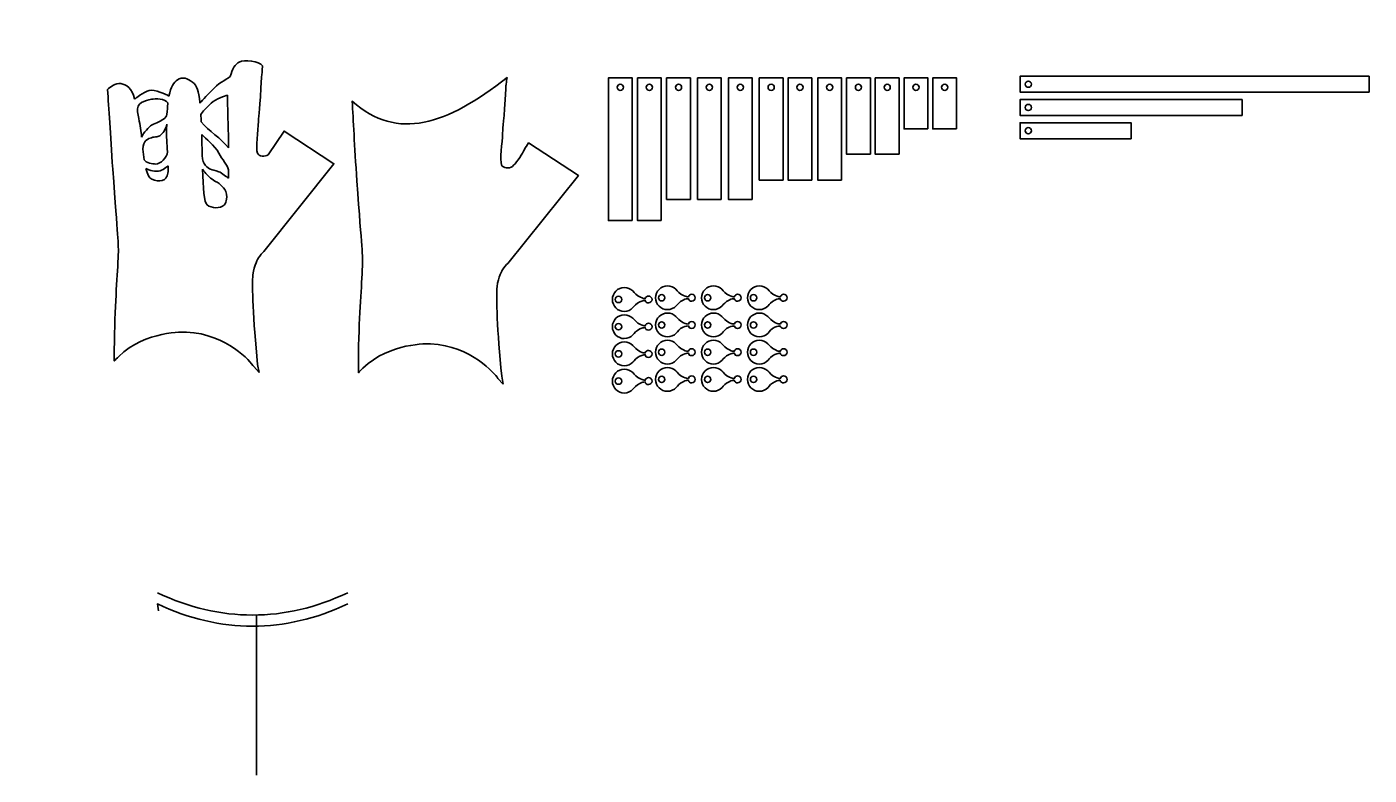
# Model space of a CAD drawing. Header units: millimetres. Extents: x -9.1 to 75.5, y -60.4 to -13.2.
import ezdxf

# ---------------------------------------------------------------- set-up
doc = ezdxf.new("R2010")
doc.units = ezdxf.units.MM
doc.header["$MEASUREMENT"] = 0
doc.layers.add('Layer 1', color=7, linetype='Continuous', lineweight=0)

# ---------------------------------------------------------------- blocks, each defined once
blk = doc.blocks.new('Block_0')
at = {"layer": 'Layer 1', "color": 240, "lineweight": 35, "true_color": 0xed1c24}
blk.add_lwpolyline([(25.438, -21.775)], dxfattribs=at)
blk.add_open_spline([(20.962, -35.764), (20.962, -35.764), (20.865, -35.254), (20.865, -35.254), (20.578, -32.37), (20.505, -30.239), (20.574, -29.6), (20.64, -28.989), (20.914, -28.556), (20.914, -28.556), (21.033, -28.368), (21.16, -28.232), (21.253, -28.144), (21.253, -28.144), (25.701, -22.608), (25.701, -22.608), (25.701, -22.608), (22.561, -20.553), (22.561, -20.553), (22.084, -21.246), (22.539, -20.553), (22.248, -21.066), (22.072, -21.378), (21.735, -21.877), (21.537, -22.036), (21.352, -22.185), (20.939, -22.151), (20.857, -21.939), (20.732, -21.616), (20.899, -20.543), (20.922, -19.933), (20.938, -19.496), (21.01, -19.21), (21.116, -17.151), (21.134, -16.791), (21.126, -17.034), (21.202, -16.436), (17.378, -19.417), (14.329, -20.462), (11.44, -17.923), (11.44, -17.923), (11.44, -17.923), (11.44, -17.923), (11.509, -19.104), (11.581, -20.667), (11.741, -22.95), (12.055, -27.45), (12.122, -27.45), (12.08, -28.532), (12.025, -29.963), (11.851, -31.453), (11.838, -34.332), (11.838, -34.332), (11.838, -35.036), (11.838, -35.036), (11.9, -34.965), (11.995, -34.862), (12.116, -34.746), (13.821, -33.115), (16.224, -33.207), (16.376, -33.215), (18.999, -33.353), (20.413, -35.103), (20.63, -35.387), (20.63, -35.387), (20.962, -35.764), (20.962, -35.764)], degree=3, knots=[0, 0, 0, 0, 1, 1, 1, 2, 2, 2, 3, 3, 3, 4, 4, 4, 5, 5, 5, 6, 6, 6, 7, 7, 7, 8, 8, 8, 9, 9, 9, 10, 10, 10, 11, 11, 11, 12, 12, 12, 13, 13, 13, 14, 14, 14, 15, 15, 15, 16, 16, 16, 17, 17, 17, 18, 18, 18, 19, 19, 19, 20, 20, 20, 21, 21, 21, 22, 22, 22, 22], dxfattribs=at)
blk = doc.blocks.new('Block_1')
at = {"layer": 'Layer 1', "color": 240, "lineweight": 35, "true_color": 0xed1c24}
for points in [[(5.821, -14.805)], [(5.826, -14.919)], [(-2.246, -17.87)], [(1.848, -18.048)], [(1.929, -19.221)], [(2.229, -19.561)], [(-1.799, -20.466)], [(3.378, -20.71)], [(3.659, -20.95)], [(3.66, -21.074)], [(-1.669, -21.609)], [(-0.157, -21.907)], [(1.988, -21.351)], [(3.642, -22.78)], [(3.577, -23.742)]]:
    blk.add_lwpolyline(points, dxfattribs=at)
for points, knots in [([(5.792, -15.692), (5.594, -15.36), (4.638, -15.31), (4.322, -15.452), (4.068, -15.565), (3.88, -15.902), (3.758, -16.358)], [0, 0, 0, 0, 1, 1, 1, 2, 2, 2, 2]), ([(5.792, -15.692), (5.775, -16.166), (5.744, -16.112), (5.729, -16.407), (5.623, -18.466), (5.551, -18.753), (5.535, -19.19), (5.512, -19.8), (5.345, -20.872), (5.47, -21.196), (5.552, -21.408), (5.965, -21.441), (6.149, -21.293), (6.149, -21.293), (7.151, -19.809), (7.151, -19.809), (7.151, -19.809), (10.291, -21.864), (10.291, -21.864), (10.291, -21.864), (5.866, -27.4), (5.866, -27.4), (5.773, -27.488), (5.645, -27.625), (5.526, -27.813), (5.526, -27.813), (5.253, -28.246), (5.187, -28.856), (5.118, -29.495), (5.19, -31.627), (5.478, -34.511), (5.478, -34.511), (5.575, -35.02), (5.575, -35.02)], [0, 0, 0, 0, 1, 1, 1, 2, 2, 2, 3, 3, 3, 4, 4, 4, 5, 5, 5, 6, 6, 6, 7, 7, 7, 8, 8, 8, 9, 9, 9, 10, 10, 10, 11, 11, 11, 11]), ([(-2.268, -17.781), (-2.438, -17.112), (-2.813, -16.857), (-3.131, -16.811), (-3.498, -16.757), (-3.826, -17.039), (-3.97, -17.179)], [0, 0, 0, 0, 1, 1, 1, 2, 2, 2, 2]), ([(1.848, -18.048), (1.846, -18.029), (1.843, -18.01), (1.841, -17.992), (1.757, -17.292), (1.671, -16.942), (1.372, -16.714), (1.082, -16.492), (0.736, -16.35), (0.428, -16.573), (0.192, -16.745), (0.014, -17.003), (-0.104, -17.601)], [0, 0, 0, 0, 1, 1, 1, 2, 2, 2, 3, 3, 3, 4, 4, 4, 4]), ([(1.848, -18.048), (2.006, -17.806), (2.396, -17.47), (2.629, -17.199), (2.933, -16.843), (3.483, -16.587), (3.758, -16.358)], [0, 0, 0, 0, 1, 1, 1, 2, 2, 2, 2]), ([(5.575, -35.02), (5.575, -35.02), (5.243, -34.643), (5.243, -34.643), (5.026, -34.36), (3.611, -32.61), (0.989, -32.471), (0.837, -32.463), (-1.566, -32.372), (-3.271, -34.003), (-3.392, -34.119), (-3.487, -34.221), (-3.55, -34.292), (-3.55, -34.292), (-3.55, -33.588), (-3.55, -33.588), (-3.536, -30.71), (-3.362, -29.219), (-3.307, -27.788), (-3.266, -26.707), (-3.333, -26.707), (-3.647, -22.207), (-3.806, -19.924), (-3.901, -18.36), (-3.97, -17.179)], [0, 0, 0, 0, 1, 1, 1, 2, 2, 2, 3, 3, 3, 4, 4, 4, 5, 5, 5, 6, 6, 6, 7, 7, 7, 8, 8, 8, 8]), ([(-2.268, -17.781), (-2.268, -17.781), (-1.709, -17.337), (-1.346, -17.247), (-0.984, -17.158), (-0.327, -17.484), (-0.104, -17.601)], [0, 0, 0, 0, 1, 1, 1, 2, 2, 2, 2]), ([(-2.085, -18.581), (-2.195, -18.047), (-1.599, -17.855), (-1.217, -17.798), (-0.953, -17.758), (-0.348, -17.757), (-0.169, -18.016)], [0, 0, 0, 0, 1, 1, 1, 2, 2, 2, 2]), ([(1.906, -18.762), (1.972, -18.593), (2.29, -18.316), (2.553, -18.051), (2.857, -17.745), (3.412, -17.606), (3.591, -17.544)], [0, 0, 0, 0, 1, 1, 1, 2, 2, 2, 2]), ([(3.591, -17.544), (3.574, -17.804), (3.579, -17.897), (3.588, -18.168), (3.609, -18.781), (3.639, -19.763), (3.65, -20.855)], [0, 0, 0, 0, 1, 1, 1, 2, 2, 2, 2]), ([(-1.831, -20.185), (-1.716, -19.902), (-1.351, -19.524), (-1.2, -19.432), (-1.035, -19.33), (-0.904, -19.302), (-0.78, -19.237), (-0.57, -19.128), (-0.283, -18.987), (-0.234, -18.762)], [0, 0, 0, 0, 1, 1, 1, 2, 2, 2, 3, 3, 3, 3]), ([(-1.75, -20.95), (-1.763, -20.385), (-1.392, -20.279), (-1.217, -20.224), (-0.933, -20.135), (-0.796, -20.219), (-0.618, -20.046), (-0.426, -19.861), (-0.248, -19.559), (-0.247, -19.371)], [0, 0, 0, 0, 1, 1, 1, 2, 2, 2, 3, 3, 3, 3]), ([(1.956, -20.019), (2.205, -20.29), (2.776, -20.697), (3.038, -21.195), (3.243, -21.584), (3.571, -21.946), (3.656, -22.246)], [0, 0, 0, 0, 1, 1, 1, 2, 2, 2, 2]), ([(-1.669, -21.609), (-1.557, -21.804), (-1.143, -21.882), (-0.941, -21.88), (-0.652, -21.877), (-0.212, -21.486), (-0.198, -21.114)], [0, 0, 0, 0, 1, 1, 1, 2, 2, 2, 2]), ([(-0.155, -21.988), (-0.139, -22.379), (-0.167, -22.574), (-0.302, -22.772), (-0.492, -23.048), (-1.226, -22.989), (-1.394, -22.627), (-1.473, -22.458), (-1.512, -22.358), (-1.559, -22.165)], [0, 0, 0, 0, 1, 1, 1, 2, 2, 2, 3, 3, 3, 3]), ([(-1.559, -22.165), (-1.508, -22.199), (-1.068, -22.379), (-0.769, -22.333), (-0.509, -22.292), (-0.201, -22.038), (-0.155, -21.988)], [0, 0, 0, 0, 1, 1, 1, 2, 2, 2, 2]), ([(3.642, -22.78), (3.561, -22.704), (3.216, -22.444), (3.038, -22.365), (2.785, -22.254), (2.649, -22.29), (2.51, -22.214), (2.361, -22.134), (2.006, -21.924), (1.988, -21.351)], [0, 0, 0, 0, 1, 1, 1, 2, 2, 2, 3, 3, 3, 3]), ([(3.502, -24.191), (3.469, -24.318), (3.431, -24.406), (3.386, -24.447), (3.099, -24.708), (2.586, -24.678), (2.294, -24.46), (2.113, -24.324), (2.047, -23.376), (2.01, -22.206)], [0, 0, 0, 0, 1, 1, 1, 2, 2, 2, 3, 3, 3, 3]), ([(3.502, -24.191), (3.639, -23.537), (3.264, -23.318), (3.114, -23.163), (2.965, -23.01), (2.79, -22.999), (2.51, -22.764), (2.309, -22.595), (2.089, -22.332), (2.01, -22.206)], [0, 0, 0, 0, 1, 1, 1, 2, 2, 2, 3, 3, 3, 3])]:
    blk.add_open_spline(points, degree=3, knots=knots, dxfattribs=at)
for points in [[(-2.003, -19.01), (-2.027, -18.871), (-2.055, -18.728), (-2.085, -18.581)], [(-0.176, -18.08), (-0.199, -18.279), (-0.219, -18.505), (-0.234, -18.762)], [(-0.169, -18.016), (-0.171, -18.037), (-0.174, -18.058), (-0.176, -18.08)], [(-1.831, -20.185), (-1.873, -19.831), (-1.926, -19.442), (-2.003, -19.01)], [(-0.247, -19.371), (-0.281, -20.307), (-0.239, -20.56), (-0.198, -21.114)], [(1.929, -19.221), (1.922, -19.062), (1.915, -18.909), (1.906, -18.762)], [(1.929, -19.221), (2.375, -19.793), (3.204, -20.284), (3.65, -20.855)], [(1.988, -21.351), (1.977, -20.909), (1.968, -20.456), (1.956, -20.019)], [(-1.669, -21.609), (-1.699, -21.402), (-1.724, -21.179), (-1.749, -20.938)], [(3.644, -22.732), (3.643, -22.748), (3.643, -22.764), (3.642, -22.78)], [(3.656, -22.246), (3.653, -22.413), (3.649, -22.576), (3.644, -22.732)], [(3.657, -22.206), (3.657, -22.22), (3.656, -22.233), (3.656, -22.246)]]:
    blk.add_open_spline(points, degree=3, dxfattribs=at)
blk = doc.blocks.new('Block_2')
at = {"layer": 'Layer 1', "color": 240, "lineweight": 35, "true_color": 0xed1c24}
blk.add_circle((28.226, -30.417), 0.2, dxfattribs=at)
blk.add_open_spline([(29.139, -30.93), (29.002, -31.076), (28.808, -31.167), (28.592, -31.167), (28.178, -31.167), (27.842, -30.831), (27.842, -30.417), (27.842, -30.002), (28.178, -29.667), (28.592, -29.667), (28.797, -29.667), (28.983, -29.749), (29.119, -29.882), (29.221, -29.982), (29.359, -30.172), (29.603, -30.277), (29.797, -30.361), (29.781, -30.347), (29.908, -30.36), (29.931, -30.263), (30.015, -30.198), (30.119, -30.198), (30.24, -30.198), (30.338, -30.296), (30.338, -30.417), (30.338, -30.537), (30.24, -30.635), (30.119, -30.635), (30.008, -30.635), (29.923, -30.58), (29.908, -30.473), (29.785, -30.495), (29.771, -30.477), (29.577, -30.56), (29.332, -30.665), (29.242, -30.831), (29.139, -30.93)], degree=3, knots=[0, 0, 0, 0, 1, 1, 1, 2, 2, 2, 3, 3, 3, 4, 4, 4, 5, 5, 5, 6, 6, 6, 7, 7, 7, 8, 8, 8, 9, 9, 9, 10, 10, 10, 11, 11, 11, 12, 12, 12, 12], dxfattribs=at)
blk = doc.blocks.new('Block_3')
at = {"layer": 'Layer 1', "color": 240, "lineweight": 35, "true_color": 0xed1c24}
blk.add_circle((28.226, -32.131), 0.2, dxfattribs=at)
blk.add_open_spline([(29.139, -32.645), (29.002, -32.791), (28.808, -32.881), (28.592, -32.881), (28.178, -32.881), (27.842, -32.546), (27.842, -32.131), (27.842, -31.717), (28.178, -31.381), (28.592, -31.381), (28.797, -31.381), (28.983, -31.464), (29.119, -31.597), (29.221, -31.696), (29.359, -31.887), (29.603, -31.992), (29.797, -32.075), (29.781, -32.062), (29.908, -32.075), (29.931, -31.978), (30.015, -31.913), (30.119, -31.913), (30.24, -31.913), (30.338, -32.011), (30.338, -32.131), (30.338, -32.252), (30.24, -32.35), (30.119, -32.35), (30.008, -32.35), (29.923, -32.295), (29.908, -32.188), (29.785, -32.209), (29.771, -32.192), (29.577, -32.275), (29.332, -32.38), (29.242, -32.546), (29.139, -32.645)], degree=3, knots=[0, 0, 0, 0, 1, 1, 1, 2, 2, 2, 3, 3, 3, 4, 4, 4, 5, 5, 5, 6, 6, 6, 7, 7, 7, 8, 8, 8, 9, 9, 9, 10, 10, 10, 11, 11, 11, 12, 12, 12, 12], dxfattribs=at)
blk = doc.blocks.new('Block_4')
at = {"layer": 'Layer 1', "color": 240, "lineweight": 35, "true_color": 0xed1c24}
blk.add_circle((28.226, -33.846), 0.2, dxfattribs=at)
blk.add_open_spline([(29.139, -34.36), (29.002, -34.505), (28.808, -34.596), (28.592, -34.596), (28.178, -34.596), (27.842, -34.26), (27.842, -33.846), (27.842, -33.432), (28.178, -33.096), (28.592, -33.096), (28.797, -33.096), (28.983, -33.178), (29.119, -33.312), (29.221, -33.411), (29.359, -33.602), (29.603, -33.707), (29.797, -33.79), (29.781, -33.776), (29.908, -33.79), (29.931, -33.693), (30.015, -33.627), (30.119, -33.627), (30.24, -33.627), (30.338, -33.725), (30.338, -33.846), (30.338, -33.967), (30.24, -34.065), (30.119, -34.065), (30.008, -34.065), (29.923, -34.01), (29.908, -33.903), (29.785, -33.924), (29.771, -33.907), (29.577, -33.99), (29.332, -34.095), (29.242, -34.26), (29.139, -34.36)], degree=3, knots=[0, 0, 0, 0, 1, 1, 1, 2, 2, 2, 3, 3, 3, 4, 4, 4, 5, 5, 5, 6, 6, 6, 7, 7, 7, 8, 8, 8, 9, 9, 9, 10, 10, 10, 11, 11, 11, 12, 12, 12, 12], dxfattribs=at)
blk = doc.blocks.new('Block_5')
at = {"layer": 'Layer 1', "color": 240, "lineweight": 35, "true_color": 0xed1c24}
blk.add_circle((28.226, -35.561), 0.2, dxfattribs=at)
blk.add_open_spline([(29.139, -36.074), (29.002, -36.22), (28.808, -36.311), (28.592, -36.311), (28.178, -36.311), (27.842, -35.975), (27.842, -35.561), (27.842, -35.147), (28.178, -34.811), (28.592, -34.811), (28.797, -34.811), (28.983, -34.893), (29.119, -35.027), (29.221, -35.126), (29.359, -35.317), (29.603, -35.422), (29.797, -35.505), (29.781, -35.491), (29.908, -35.505), (29.931, -35.408), (30.015, -35.342), (30.119, -35.342), (30.24, -35.342), (30.338, -35.44), (30.338, -35.561), (30.338, -35.682), (30.24, -35.78), (30.119, -35.78), (30.008, -35.78), (29.923, -35.724), (29.908, -35.617), (29.785, -35.639), (29.771, -35.622), (29.577, -35.705), (29.332, -35.81), (29.242, -35.975), (29.139, -36.074)], degree=3, knots=[0, 0, 0, 0, 1, 1, 1, 2, 2, 2, 3, 3, 3, 4, 4, 4, 5, 5, 5, 6, 6, 6, 7, 7, 7, 8, 8, 8, 9, 9, 9, 10, 10, 10, 11, 11, 11, 12, 12, 12, 12], dxfattribs=at)
blk = doc.blocks.new('Block_6')
at = {"layer": 'Layer 1', "color": 240, "lineweight": 35, "true_color": 0xed1c24}
blk.add_circle((30.947, -30.309), 0.2, dxfattribs=at)
blk.add_open_spline([(31.861, -30.823), (31.724, -30.968), (31.53, -31.059), (31.314, -31.059), (30.9, -31.059), (30.564, -30.723), (30.564, -30.309), (30.564, -29.895), (30.9, -29.559), (31.314, -29.559), (31.519, -29.559), (31.705, -29.642), (31.84, -29.775), (31.943, -29.874), (32.08, -30.065), (32.325, -30.17), (32.519, -30.253), (32.503, -30.239), (32.63, -30.253), (32.652, -30.156), (32.737, -30.09), (32.841, -30.09), (32.962, -30.09), (33.06, -30.188), (33.06, -30.309), (33.06, -30.43), (32.962, -30.528), (32.841, -30.528), (32.73, -30.528), (32.644, -30.473), (32.63, -30.366), (32.507, -30.387), (32.492, -30.37), (32.299, -30.453), (32.054, -30.558), (31.963, -30.723), (31.861, -30.823)], degree=3, knots=[0, 0, 0, 0, 1, 1, 1, 2, 2, 2, 3, 3, 3, 4, 4, 4, 5, 5, 5, 6, 6, 6, 7, 7, 7, 8, 8, 8, 9, 9, 9, 10, 10, 10, 11, 11, 11, 12, 12, 12, 12], dxfattribs=at)
blk = doc.blocks.new('Block_7')
at = {"layer": 'Layer 1', "color": 240, "lineweight": 35, "true_color": 0xed1c24}
blk.add_circle((30.947, -32.024), 0.2, dxfattribs=at)
blk.add_open_spline([(31.861, -32.538), (31.724, -32.683), (31.53, -32.774), (31.314, -32.774), (30.9, -32.774), (30.564, -32.438), (30.564, -32.024), (30.564, -31.61), (30.9, -31.274), (31.314, -31.274), (31.519, -31.274), (31.705, -31.356), (31.84, -31.49), (31.943, -31.589), (32.08, -31.78), (32.325, -31.885), (32.519, -31.968), (32.503, -31.954), (32.63, -31.968), (32.652, -31.871), (32.737, -31.805), (32.841, -31.805), (32.962, -31.805), (33.06, -31.903), (33.06, -32.024), (33.06, -32.145), (32.962, -32.243), (32.841, -32.243), (32.73, -32.243), (32.644, -32.187), (32.63, -32.08), (32.507, -32.102), (32.492, -32.085), (32.299, -32.168), (32.054, -32.273), (31.963, -32.438), (31.861, -32.538)], degree=3, knots=[0, 0, 0, 0, 1, 1, 1, 2, 2, 2, 3, 3, 3, 4, 4, 4, 5, 5, 5, 6, 6, 6, 7, 7, 7, 8, 8, 8, 9, 9, 9, 10, 10, 10, 11, 11, 11, 12, 12, 12, 12], dxfattribs=at)
blk = doc.blocks.new('Block_8')
at = {"layer": 'Layer 1', "color": 240, "lineweight": 35, "true_color": 0xed1c24}
blk.add_circle((30.947, -33.739), 0.2, dxfattribs=at)
blk.add_open_spline([(31.861, -34.252), (31.724, -34.398), (31.53, -34.489), (31.314, -34.489), (30.9, -34.489), (30.564, -34.153), (30.564, -33.739), (30.564, -33.325), (30.9, -32.989), (31.314, -32.989), (31.519, -32.989), (31.705, -33.071), (31.84, -33.204), (31.943, -33.304), (32.08, -33.495), (32.325, -33.6), (32.519, -33.683), (32.503, -33.669), (32.63, -33.682), (32.652, -33.585), (32.737, -33.52), (32.841, -33.52), (32.962, -33.52), (33.06, -33.618), (33.06, -33.739), (33.06, -33.86), (32.962, -33.958), (32.841, -33.958), (32.73, -33.958), (32.644, -33.902), (32.63, -33.795), (32.507, -33.817), (32.492, -33.799), (32.299, -33.883), (32.054, -33.988), (31.963, -34.153), (31.861, -34.252)], degree=3, knots=[0, 0, 0, 0, 1, 1, 1, 2, 2, 2, 3, 3, 3, 4, 4, 4, 5, 5, 5, 6, 6, 6, 7, 7, 7, 8, 8, 8, 9, 9, 9, 10, 10, 10, 11, 11, 11, 12, 12, 12, 12], dxfattribs=at)
blk = doc.blocks.new('Block_9')
at = {"layer": 'Layer 1', "color": 240, "lineweight": 35, "true_color": 0xed1c24}
blk.add_circle((30.947, -35.454), 0.2, dxfattribs=at)
blk.add_open_spline([(31.861, -35.967), (31.724, -36.113), (31.53, -36.204), (31.314, -36.204), (30.9, -36.204), (30.564, -35.868), (30.564, -35.454), (30.564, -35.039), (30.9, -34.704), (31.314, -34.704), (31.519, -34.704), (31.705, -34.786), (31.84, -34.919), (31.943, -35.019), (32.08, -35.209), (32.325, -35.314), (32.519, -35.398), (32.503, -35.384), (32.63, -35.397), (32.652, -35.3), (32.737, -35.235), (32.841, -35.235), (32.962, -35.235), (33.06, -35.333), (33.06, -35.454), (33.06, -35.574), (32.962, -35.672), (32.841, -35.672), (32.73, -35.672), (32.644, -35.617), (32.63, -35.51), (32.507, -35.531), (32.492, -35.514), (32.299, -35.597), (32.054, -35.702), (31.963, -35.868), (31.861, -35.967)], degree=3, knots=[0, 0, 0, 0, 1, 1, 1, 2, 2, 2, 3, 3, 3, 4, 4, 4, 5, 5, 5, 6, 6, 6, 7, 7, 7, 8, 8, 8, 9, 9, 9, 10, 10, 10, 11, 11, 11, 12, 12, 12, 12], dxfattribs=at)
blk = doc.blocks.new('Block_10')
at = {"layer": 'Layer 1', "color": 240, "lineweight": 35, "true_color": 0xed1c24}
blk.add_circle((33.842, -30.309), 0.2, dxfattribs=at)
blk.add_open_spline([(34.755, -30.823), (34.618, -30.968), (34.424, -31.059), (34.209, -31.059), (33.794, -31.059), (33.459, -30.723), (33.459, -30.309), (33.459, -29.895), (33.794, -29.559), (34.209, -29.559), (34.414, -29.559), (34.599, -29.642), (34.735, -29.775), (34.837, -29.874), (34.975, -30.065), (35.219, -30.17), (35.413, -30.253), (35.398, -30.239), (35.525, -30.253), (35.547, -30.156), (35.632, -30.09), (35.735, -30.09), (35.856, -30.09), (35.954, -30.188), (35.954, -30.309), (35.954, -30.43), (35.856, -30.528), (35.735, -30.528), (35.624, -30.528), (35.539, -30.473), (35.525, -30.366), (35.401, -30.387), (35.387, -30.37), (35.193, -30.453), (34.949, -30.558), (34.858, -30.723), (34.755, -30.823)], degree=3, knots=[0, 0, 0, 0, 1, 1, 1, 2, 2, 2, 3, 3, 3, 4, 4, 4, 5, 5, 5, 6, 6, 6, 7, 7, 7, 8, 8, 8, 9, 9, 9, 10, 10, 10, 11, 11, 11, 12, 12, 12, 12], dxfattribs=at)
blk = doc.blocks.new('Block_11')
at = {"layer": 'Layer 1', "color": 240, "lineweight": 35, "true_color": 0xed1c24}
blk.add_circle((33.842, -32.024), 0.2, dxfattribs=at)
blk.add_open_spline([(34.755, -32.538), (34.618, -32.683), (34.424, -32.774), (34.209, -32.774), (33.794, -32.774), (33.459, -32.438), (33.459, -32.024), (33.459, -31.61), (33.794, -31.274), (34.209, -31.274), (34.414, -31.274), (34.599, -31.356), (34.735, -31.49), (34.837, -31.589), (34.975, -31.78), (35.219, -31.885), (35.413, -31.968), (35.398, -31.954), (35.525, -31.968), (35.547, -31.871), (35.632, -31.805), (35.735, -31.805), (35.856, -31.805), (35.954, -31.903), (35.954, -32.024), (35.954, -32.145), (35.856, -32.243), (35.735, -32.243), (35.624, -32.243), (35.539, -32.187), (35.525, -32.08), (35.401, -32.102), (35.387, -32.085), (35.193, -32.168), (34.949, -32.273), (34.858, -32.438), (34.755, -32.538)], degree=3, knots=[0, 0, 0, 0, 1, 1, 1, 2, 2, 2, 3, 3, 3, 4, 4, 4, 5, 5, 5, 6, 6, 6, 7, 7, 7, 8, 8, 8, 9, 9, 9, 10, 10, 10, 11, 11, 11, 12, 12, 12, 12], dxfattribs=at)
blk = doc.blocks.new('Block_12')
at = {"layer": 'Layer 1', "color": 240, "lineweight": 35, "true_color": 0xed1c24}
blk.add_circle((33.842, -33.739), 0.2, dxfattribs=at)
blk.add_open_spline([(34.755, -34.252), (34.618, -34.398), (34.424, -34.489), (34.209, -34.489), (33.794, -34.489), (33.459, -34.153), (33.459, -33.739), (33.459, -33.325), (33.794, -32.989), (34.209, -32.989), (34.414, -32.989), (34.599, -33.071), (34.735, -33.204), (34.837, -33.304), (34.975, -33.495), (35.219, -33.6), (35.413, -33.683), (35.398, -33.669), (35.525, -33.682), (35.547, -33.585), (35.632, -33.52), (35.735, -33.52), (35.856, -33.52), (35.954, -33.618), (35.954, -33.739), (35.954, -33.86), (35.856, -33.958), (35.735, -33.958), (35.624, -33.958), (35.539, -33.902), (35.525, -33.795), (35.401, -33.817), (35.387, -33.799), (35.193, -33.883), (34.949, -33.988), (34.858, -34.153), (34.755, -34.252)], degree=3, knots=[0, 0, 0, 0, 1, 1, 1, 2, 2, 2, 3, 3, 3, 4, 4, 4, 5, 5, 5, 6, 6, 6, 7, 7, 7, 8, 8, 8, 9, 9, 9, 10, 10, 10, 11, 11, 11, 12, 12, 12, 12], dxfattribs=at)
blk = doc.blocks.new('Block_13')
at = {"layer": 'Layer 1', "color": 240, "lineweight": 35, "true_color": 0xed1c24}
blk.add_circle((33.842, -35.454), 0.2, dxfattribs=at)
blk.add_open_spline([(34.755, -35.967), (34.618, -36.113), (34.424, -36.204), (34.209, -36.204), (33.794, -36.204), (33.459, -35.868), (33.459, -35.454), (33.459, -35.039), (33.794, -34.704), (34.209, -34.704), (34.414, -34.704), (34.599, -34.786), (34.735, -34.919), (34.837, -35.019), (34.975, -35.209), (35.219, -35.314), (35.413, -35.398), (35.398, -35.384), (35.525, -35.397), (35.547, -35.3), (35.632, -35.235), (35.735, -35.235), (35.856, -35.235), (35.954, -35.333), (35.954, -35.454), (35.954, -35.574), (35.856, -35.672), (35.735, -35.672), (35.624, -35.672), (35.539, -35.617), (35.525, -35.51), (35.401, -35.531), (35.387, -35.514), (35.193, -35.597), (34.949, -35.702), (34.858, -35.868), (34.755, -35.967)], degree=3, knots=[0, 0, 0, 0, 1, 1, 1, 2, 2, 2, 3, 3, 3, 4, 4, 4, 5, 5, 5, 6, 6, 6, 7, 7, 7, 8, 8, 8, 9, 9, 9, 10, 10, 10, 11, 11, 11, 12, 12, 12, 12], dxfattribs=at)
blk = doc.blocks.new('Block_14')
at = {"layer": 'Layer 1', "color": 240, "lineweight": 35, "true_color": 0xed1c24}
blk.add_circle((36.737, -30.309), 0.2, dxfattribs=at)
blk.add_open_spline([(37.65, -30.823), (37.513, -30.968), (37.319, -31.059), (37.103, -31.059), (36.689, -31.059), (36.353, -30.723), (36.353, -30.309), (36.353, -29.895), (36.689, -29.559), (37.103, -29.559), (37.308, -29.559), (37.494, -29.642), (37.629, -29.775), (37.732, -29.874), (37.87, -30.065), (38.114, -30.17), (38.308, -30.253), (38.292, -30.239), (38.419, -30.253), (38.442, -30.156), (38.526, -30.09), (38.63, -30.09), (38.751, -30.09), (38.849, -30.188), (38.849, -30.309), (38.849, -30.43), (38.751, -30.528), (38.63, -30.528), (38.519, -30.528), (38.434, -30.473), (38.419, -30.366), (38.296, -30.387), (38.282, -30.37), (38.088, -30.453), (37.843, -30.558), (37.753, -30.723), (37.65, -30.823)], degree=3, knots=[0, 0, 0, 0, 1, 1, 1, 2, 2, 2, 3, 3, 3, 4, 4, 4, 5, 5, 5, 6, 6, 6, 7, 7, 7, 8, 8, 8, 9, 9, 9, 10, 10, 10, 11, 11, 11, 12, 12, 12, 12], dxfattribs=at)
blk = doc.blocks.new('Block_15')
at = {"layer": 'Layer 1', "color": 240, "lineweight": 35, "true_color": 0xed1c24}
blk.add_circle((36.737, -32.024), 0.2, dxfattribs=at)
blk.add_open_spline([(37.65, -32.538), (37.513, -32.683), (37.319, -32.774), (37.103, -32.774), (36.689, -32.774), (36.353, -32.438), (36.353, -32.024), (36.353, -31.61), (36.689, -31.274), (37.103, -31.274), (37.308, -31.274), (37.494, -31.356), (37.629, -31.49), (37.732, -31.589), (37.87, -31.78), (38.114, -31.885), (38.308, -31.968), (38.292, -31.954), (38.419, -31.968), (38.442, -31.871), (38.526, -31.805), (38.63, -31.805), (38.751, -31.805), (38.849, -31.903), (38.849, -32.024), (38.849, -32.145), (38.751, -32.243), (38.63, -32.243), (38.519, -32.243), (38.434, -32.187), (38.419, -32.08), (38.296, -32.102), (38.282, -32.085), (38.088, -32.168), (37.843, -32.273), (37.753, -32.438), (37.65, -32.538)], degree=3, knots=[0, 0, 0, 0, 1, 1, 1, 2, 2, 2, 3, 3, 3, 4, 4, 4, 5, 5, 5, 6, 6, 6, 7, 7, 7, 8, 8, 8, 9, 9, 9, 10, 10, 10, 11, 11, 11, 12, 12, 12, 12], dxfattribs=at)
blk = doc.blocks.new('Block_16')
at = {"layer": 'Layer 1', "color": 240, "lineweight": 35, "true_color": 0xed1c24}
blk.add_circle((36.737, -33.739), 0.2, dxfattribs=at)
blk.add_open_spline([(37.65, -34.252), (37.513, -34.398), (37.319, -34.489), (37.103, -34.489), (36.689, -34.489), (36.353, -34.153), (36.353, -33.739), (36.353, -33.325), (36.689, -32.989), (37.103, -32.989), (37.308, -32.989), (37.494, -33.071), (37.629, -33.204), (37.732, -33.304), (37.87, -33.495), (38.114, -33.6), (38.308, -33.683), (38.292, -33.669), (38.419, -33.682), (38.442, -33.585), (38.526, -33.52), (38.63, -33.52), (38.751, -33.52), (38.849, -33.618), (38.849, -33.739), (38.849, -33.86), (38.751, -33.958), (38.63, -33.958), (38.519, -33.958), (38.434, -33.902), (38.419, -33.795), (38.296, -33.817), (38.282, -33.799), (38.088, -33.883), (37.843, -33.988), (37.753, -34.153), (37.65, -34.252)], degree=3, knots=[0, 0, 0, 0, 1, 1, 1, 2, 2, 2, 3, 3, 3, 4, 4, 4, 5, 5, 5, 6, 6, 6, 7, 7, 7, 8, 8, 8, 9, 9, 9, 10, 10, 10, 11, 11, 11, 12, 12, 12, 12], dxfattribs=at)
blk = doc.blocks.new('Block_17')
at = {"layer": 'Layer 1', "color": 240, "lineweight": 35, "true_color": 0xed1c24}
blk.add_circle((36.737, -35.454), 0.2, dxfattribs=at)
blk.add_open_spline([(37.65, -35.967), (37.513, -36.113), (37.319, -36.204), (37.103, -36.204), (36.689, -36.204), (36.353, -35.868), (36.353, -35.454), (36.353, -35.039), (36.689, -34.704), (37.103, -34.704), (37.308, -34.704), (37.494, -34.786), (37.629, -34.919), (37.732, -35.019), (37.87, -35.209), (38.114, -35.314), (38.308, -35.398), (38.292, -35.384), (38.419, -35.397), (38.442, -35.3), (38.526, -35.235), (38.63, -35.235), (38.751, -35.235), (38.849, -35.333), (38.849, -35.454), (38.849, -35.574), (38.751, -35.672), (38.63, -35.672), (38.519, -35.672), (38.434, -35.617), (38.419, -35.51), (38.296, -35.531), (38.282, -35.514), (38.088, -35.597), (37.843, -35.702), (37.753, -35.868), (37.65, -35.967)], degree=3, knots=[0, 0, 0, 0, 1, 1, 1, 2, 2, 2, 3, 3, 3, 4, 4, 4, 5, 5, 5, 6, 6, 6, 7, 7, 7, 8, 8, 8, 9, 9, 9, 10, 10, 10, 11, 11, 11, 12, 12, 12, 12], dxfattribs=at)

msp = doc.modelspace()

# ---------------------------------------------------------------- linework, layer by layer
at = {"layer": 'Layer 1', "color": 240, "lineweight": 35, "true_color": 0xed1c24}
msp.add_line((5.417, -50.304), (5.417, -60.395), dxfattribs=at)
at = {"layer": 'Layer 1', "color": 240, "lineweight": 70, "true_color": 0xed1c24}
for points in [[(-9.063, -13.235)], [(-9.063, -13.607)], [(-9.063, -14.111)]]:
    msp.add_lwpolyline(points, dxfattribs=at)
at = {"layer": 'Layer 1', "color": 240, "lineweight": 35, "true_color": 0xed1c24}
for points in [[(-3.724, -14.546)], [(-3.719, -14.66)]]:
    msp.add_lwpolyline(points, dxfattribs=at)
for points in [[(29.09, -25.45), (27.59, -25.45), (27.59, -16.45), (29.09, -16.45)], [(30.925, -25.45), (29.425, -25.45), (29.425, -16.45), (30.925, -16.45)], [(32.76, -24.107), (31.26, -24.107), (31.26, -16.45), (32.76, -16.45)], [(34.706, -24.107), (33.206, -24.107), (33.206, -16.45), (34.706, -16.45)], [(36.652, -24.107), (35.152, -24.107), (35.152, -16.45), (36.652, -16.45)], [(38.598, -22.894), (37.098, -22.894), (37.098, -16.45), (38.598, -16.45)], [(40.41, -22.894), (38.91, -22.894), (38.91, -16.45), (40.41, -16.45)], [(42.287, -22.894), (40.787, -22.894), (40.787, -16.45), (42.287, -16.45)], [(44.099, -21.26), (42.599, -21.26), (42.599, -16.45), (44.099, -16.45)], [(45.911, -21.26), (44.411, -21.26), (44.411, -16.45), (45.911, -16.45)], [(47.723, -19.672), (46.223, -19.672), (46.223, -16.45), (47.723, -16.45)], [(49.535, -19.672), (48.035, -19.672), (48.035, -16.45), (49.535, -16.45)], [(75.536, -17.349), (53.536, -17.349), (53.536, -16.349), (75.536, -16.349)], [(67.525, -18.817), (53.536, -18.817), (53.536, -17.817), (67.525, -17.817)], [(60.536, -20.284), (53.536, -20.284), (53.536, -19.284), (60.536, -19.284)]]:
    msp.add_lwpolyline(points, close=True, dxfattribs=at)
for centre in [(28.34, -17.044), (30.175, -17.044), (32.01, -17.044), (33.956, -17.044), (35.902, -17.044), (37.848, -17.044), (39.66, -17.044), (41.537, -17.044), (43.349, -17.044), (45.161, -17.044), (46.973, -17.044), (48.785, -17.044), (54.05, -16.849), (54.05, -18.317), (54.05, -19.784)]:
    msp.add_circle(centre, 0.195, dxfattribs=at)
msp.add_open_spline([(-0.838, -48.9), (3.162, -50.776), (7.162, -50.776), (11.162, -48.9)], degree=3, dxfattribs=at)
msp.add_open_spline([(11.162, -49.603), (7.162, -51.48), (3.162, -51.48), (-0.838, -49.603), (-0.838, -49.603), (-0.764, -50.041), (-0.764, -50.041)], degree=3, knots=[0, 0, 0, 0, 1, 1, 1, 2, 2, 2, 2], dxfattribs=at)

# ---------------------------------------------------------------- block references
at = {"layer": 'Layer 1'}
for name in ['Block_1', 'Block_0', 'Block_6', 'Block_10', 'Block_14', 'Block_2', 'Block_7', 'Block_11', 'Block_15', 'Block_3', 'Block_8', 'Block_12', 'Block_16', 'Block_4', 'Block_5', 'Block_9', 'Block_13', 'Block_17']:
    msp.add_blockref(name, (0, 0), dxfattribs=at)

doc.saveas('drawing.dxf')
